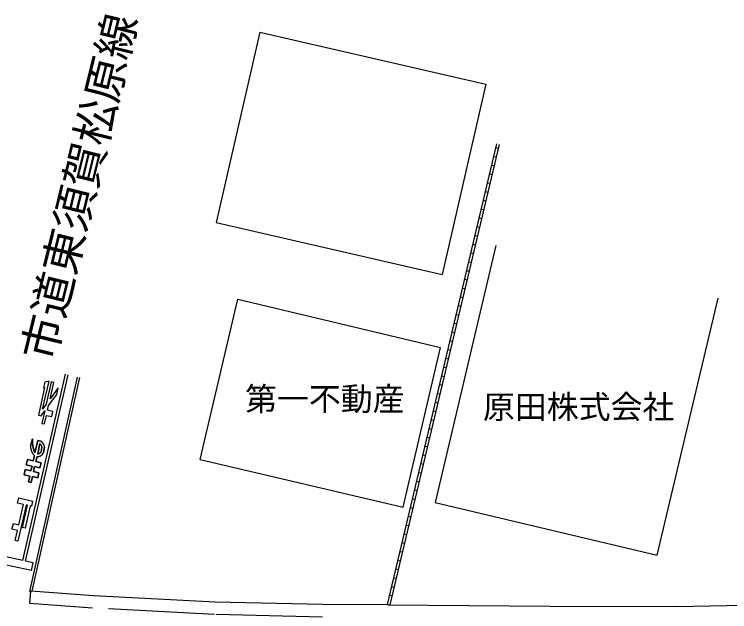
# Model space of a CAD drawing. Units: millimetres, scale not verified. Extents: x 40000 to 680000, y 20000 to 380000.
# Drawn here: x 127681 to 168052, y 293710 to 327411 of the extents above; entities that cross this region are included whole.
import ezdxf
from ezdxf.enums import TextEntityAlignment as Align

# ---------------------------------------------------------------- set-up
doc = ezdxf.new("R2010")
doc.units = ezdxf.units.MM
doc.header["$LTSCALE"] = 1000
doc.linetypes.add('DASHED', pattern=[7.5, 6, -1.5])
doc.layers.add('M-BGD', color=7, linetype='Continuous', lineweight=25)
doc.layers.add('M-STR-STRC', color=7, linetype='Continuous', lineweight=25)
doc.layers.add('M-BMK-HTXT', color=7, linetype='Continuous')
doc.styles.add('ＭＳ ゴシック', font='')
doc.styles.get('ＭＳ ゴシック').set_extended_font_data('MS Gothic')

msp = doc.modelspace()

# ---------------------------------------------------------------- linework, layer by layer
at = {"layer": 'M-BGD'}
for p, q in [((141535, 326407), (139069, 315667)), ((141535, 326407), (154299, 323477)), ((154299, 323477), (151834, 312737)), ((148737, 294123), (154910, 320107)), ((148885, 294096), (155056, 320072)), ((155001, 319840), (154855, 319874)), ((154884, 319344), (154738, 319379)), ((154766, 318849), (154620, 318884)), ((154648, 318354), (154502, 318389)), ((154531, 317859), (154385, 317894)), ((154413, 317364), (154267, 317398)), ((154295, 316868), (154149, 316903)), ((154178, 316373), (154032, 316408)), ((154060, 315878), (153914, 315913)), ((139069, 315667), (151834, 312737)), ((153942, 315383), (153796, 315417)), ((153825, 314888), (153679, 314922)), ((154850, 314367), (151423, 299867)), ((153707, 314392), (153561, 314427)), ((153589, 313897), (153443, 313932)), ((153472, 313402), (153326, 313437)), ((153354, 312907), (153208, 312941)), ((153236, 312411), (153090, 312446)), ((153119, 311916), (152973, 311951)), ((138168, 302287), (140289, 311333)), ((140289, 311333), (151739, 308609)), ((153001, 311421), (152855, 311456)), ((163967, 296902), (167394, 311403)), ((152883, 310926), (152737, 310960)), ((152766, 310431), (152620, 310465)), ((152648, 309935), (152502, 309970)), ((152530, 309440), (152384, 309475)), ((152413, 308945), (152267, 308980)), ((149627, 299600), (151739, 308609)), ((152295, 308450), (152149, 308484)), ((152177, 307954), (152032, 307989)), ((152060, 307459), (151914, 307494)), ((128553, 294845), (131256, 306945)), ((128680, 294866), (131374, 306919)), ((151942, 306964), (151796, 306999)), ((151824, 306469), (151679, 306503)), ((151707, 305974), (151561, 306008)), ((151589, 305478), (151443, 305513)), ((151472, 304983), (151326, 305018)), ((151354, 304488), (151208, 304523)), ((151236, 303993), (151090, 304027)), ((151119, 303498), (150973, 303532)), ((151001, 303002), (150855, 303037)), ((150883, 302507), (150737, 302542)), ((138168, 302287), (149627, 299600)), ((150766, 302012), (150620, 302047)), ((150648, 301517), (150502, 301551)), ((150530, 301021), (150384, 301056)), ((150413, 300526), (150267, 300561)), ((150295, 300031), (150149, 300066)), ((150177, 299536), (150031, 299570)), ((151423, 299867), (163967, 296902)), ((150060, 299041), (149914, 299075)), ((149942, 298545), (149796, 298580)), ((149824, 298050), (149678, 298085)), ((149707, 297555), (149561, 297590)), ((149589, 297060), (149443, 297094)), ((149471, 296564), (149325, 296599)), ((149354, 296069), (149208, 296104)), ((149236, 295574), (149090, 295609)), ((149118, 295079), (148972, 295113)), ((128553, 294845), (128609, 294832)), ((128560, 294173), (128612, 294871)), ((149001, 294584), (148855, 294618)), ((148779, 294097), (145075, 294108)), ((148737, 294123), (148849, 294096))]:
    msp.add_line(p, q, dxfattribs=at)
for points in [[(145075, 294108), (139008, 294256), (132141, 294606), (128612, 294871)], [(148779, 294097), (151034, 294084), (157919, 294017), (165044, 294010), (170728, 294118)]]:
    msp.add_lwpolyline(points, dxfattribs=at)
at = {"layer": 'M-BGD', "linetype": 'DASHED'}
msp.add_lwpolyline([(145065, 293408), (138982, 293556), (132097, 293908), (128560, 294173)], dxfattribs=at)
at = {"layer": 'M-STR-STRC'}
for p, q in [((128169, 296598), (130566, 307113)), ((128316, 296567), (130713, 307080)), ((128169, 296598), (126947, 296856)), ((128657, 296035), (126854, 296416)), ((128750, 296475), (128316, 296567)), ((128657, 296035), (128750, 296475))]:
    msp.add_line(p, q, dxfattribs=at)
for points in [[(129764, 306670), (129483, 305414), (129280, 305132), (129647, 306717), (129404, 306660), (129326, 306360), (129387, 306355), (129038, 304795), (129193, 304754), (129398, 305034), (129241, 304334), (129387, 304301), (129494, 304780), (129796, 304713), (129852, 305010), (129560, 305076), (129619, 305337), (130073, 305959), (130149, 306343), (129706, 305725), (129910, 306637)], [(128714, 303470), (128713, 303457), (128712, 303444), (128711, 303431), (128710, 303418), (128710, 303405), (128709, 303392), (128709, 303379), (128708, 303366), (128708, 303353), (128708, 303340), (128708, 303327), (128708, 303314), (128708, 303301), (128708, 303288), (128709, 303275), (128709, 303262), (128710, 303249), (128711, 303236), (128711, 303223), (128712, 303210), (128713, 303197), (128714, 303184), (128715, 303171), (128717, 303158), (128718, 303145), (128720, 303132), (128721, 303119), (128723, 303106), (128725, 303094), (128727, 303081), (128729, 303068), (128731, 303055), (128733, 303042), (128735, 303029), (128738, 303016), (128740, 303004), (128743, 302991), (128746, 302978), (128748, 302965), (128751, 302953), (128754, 302940), (128758, 302927), (128761, 302915), (128764, 302902), (128768, 302890), (128771, 302877), (128775, 302864), (128778, 302852), (128782, 302840), (128786, 302827), (128790, 302815), (128794, 302802), (128798, 302790), (128803, 302778), (128807, 302765), (128812, 302753), (128816, 302741), (128821, 302729), (128826, 302717), (128831, 302705), (128836, 302693), (128841, 302681), (128846, 302669), (128841, 302681), (128836, 302693), (128831, 302705), (128826, 302717), (128821, 302729), (128816, 302741), (128812, 302753), (128807, 302765), (128803, 302778), (128798, 302790), (128794, 302802), (128790, 302815), (128786, 302827), (128782, 302840), (128778, 302852), (128775, 302864), (128771, 302877), (128768, 302890), (128764, 302902), (128761, 302915), (128758, 302927), (128754, 302940), (128751, 302953), (128748, 302965), (128746, 302978), (128743, 302991), (128740, 303004), (128738, 303016), (128735, 303029), (128733, 303042), (128731, 303055), (128729, 303068), (128727, 303081), (128725, 303094), (128723, 303106), (128721, 303119), (128720, 303132), (128718, 303145), (128717, 303158), (128715, 303171), (128714, 303184), (128713, 303197), (128712, 303210), (128711, 303223), (128711, 303236), (128710, 303249), (128709, 303262), (128709, 303275), (128708, 303288), (128708, 303301), (128708, 303314), (128708, 303327), (128708, 303340), (128708, 303353), (128708, 303366), (128709, 303379), (128709, 303392), (128710, 303405), (128710, 303418), (128711, 303431), (128712, 303444), (128713, 303457)], [(128846, 302669), (129010, 303371), (129156, 303338), (129010, 303371)], [(128748, 302218), (128817, 302512), (128748, 302218), (128419, 302293), (128358, 302000), (128682, 301926), (128621, 301657), (128302, 301731), (128241, 301438), (128554, 301364), (128478, 301029), (128624, 300996), (128700, 301330), (129000, 301260), (129066, 301552), (128767, 301622), (128828, 301893), (129128, 301825), (129194, 302117), (128894, 302185), (128968, 302466), (128894, 302185), (129194, 302117), (129128, 301825), (128828, 301893), (128767, 301622), (129066, 301552), (129000, 301260), (128700, 301330), (128624, 300996), (128478, 301029), (128554, 301364), (128241, 301438), (128302, 301731), (128621, 301657), (128682, 301926), (128358, 302000), (128419, 302293)], [(129189, 302715), (129186, 302712), (129184, 302710), (129182, 302707), (129179, 302704), (129177, 302702), (129174, 302699), (129172, 302697), (129169, 302694), (129167, 302692), (129164, 302690), (129162, 302687), (129159, 302685), (129157, 302683), (129154, 302680), (129151, 302678), (129149, 302676), (129146, 302674), (129143, 302671), (129140, 302669), (129137, 302667), (129135, 302665), (129132, 302663), (129129, 302661), (129126, 302659), (129123, 302657), (129120, 302655), (129117, 302654), (129114, 302652), (129111, 302650), (129108, 302648), (129105, 302647), (129102, 302645), (129099, 302643), (129096, 302642), (129093, 302640), (129090, 302639), (129086, 302637), (129083, 302636), (129080, 302634), (129077, 302633), (129074, 302631), (129070, 302630), (129067, 302629), (129064, 302628), (129061, 302627), (129057, 302625), (129054, 302624), (129051, 302623), (129047, 302622), (129044, 302621), (129040, 302620), (129037, 302619), (129034, 302618), (129030, 302618), (129027, 302617), (129024, 302616), (129020, 302615), (129017, 302615), (129013, 302614), (129010, 302613), (129006, 302613), (129003, 302612), (128999, 302612), (129003, 302612), (129006, 302613), (129010, 302613), (129013, 302614), (129017, 302615), (129020, 302615), (129024, 302616), (129027, 302617), (129030, 302618), (129034, 302618), (129037, 302619), (129040, 302620), (129044, 302621), (129047, 302622), (129051, 302623), (129054, 302624), (129057, 302625), (129061, 302627), (129064, 302628), (129067, 302629), (129070, 302630), (129074, 302631), (129077, 302633), (129080, 302634), (129083, 302636), (129086, 302637), (129090, 302639), (129093, 302640), (129096, 302642), (129099, 302643), (129102, 302645), (129105, 302647), (129108, 302648), (129111, 302650), (129114, 302652), (129117, 302654), (129120, 302655), (129123, 302657), (129126, 302659), (129129, 302661), (129132, 302663), (129135, 302665), (129137, 302667), (129140, 302669), (129143, 302671), (129146, 302674), (129149, 302676), (129151, 302678), (129154, 302680), (129157, 302683), (129159, 302685), (129162, 302687), (129164, 302690), (129167, 302692), (129169, 302694), (129172, 302697), (129174, 302699), (129177, 302702), (129179, 302704), (129182, 302707), (129184, 302710), (129186, 302712)], [(128348, 299725), (127880, 297683), (127734, 297717), (127865, 298289), (127543, 298363), (127627, 298679), (127938, 298608), (128201, 299759), (127863, 299841), (127934, 300137), (128708, 299951), (128652, 299662), (128578, 299681), (128296, 298424), (128149, 298457), (128432, 299714)]]:
    msp.add_lwpolyline(points, close=True, dxfattribs=at)
for points in [[(128595, 303045), (128714, 303470), (128595, 303045)], [(129000, 302612), (129124, 303191), (129000, 302612)], [(129242, 303014), (129241, 303018), (129240, 303021), (129239, 303024), (129238, 303027), (129237, 303031), (129236, 303034), (129234, 303037), (129233, 303040), (129232, 303043), (129231, 303047), (129230, 303050), (129228, 303053), (129227, 303056), (129225, 303059), (129224, 303062), (129223, 303065), (129221, 303068), (129220, 303072), (129218, 303075), (129217, 303078), (129215, 303081), (129213, 303084), (129212, 303087), (129210, 303090), (129208, 303093), (129207, 303096), (129205, 303099), (129203, 303102), (129201, 303104), (129199, 303107), (129198, 303110), (129196, 303113), (129194, 303116), (129192, 303119), (129190, 303121), (129188, 303124), (129186, 303127), (129184, 303130), (129182, 303132), (129180, 303135), (129177, 303138), (129175, 303140), (129173, 303143), (129171, 303146), (129169, 303148), (129166, 303151), (129164, 303153), (129162, 303156), (129159, 303158), (129157, 303161), (129155, 303163), (129152, 303166), (129150, 303168), (129147, 303171), (129145, 303173), (129142, 303175), (129140, 303178), (129137, 303180), (129135, 303182), (129132, 303184), (129130, 303187), (129127, 303189), (129124, 303191)], [(129389, 302988), (129389, 302995), (129388, 303002), (129387, 303009), (129386, 303015), (129385, 303022), (129383, 303029), (129382, 303036), (129380, 303043), (129379, 303050), (129377, 303056), (129376, 303062), (129374, 303070), (129371, 303076), (129369, 303083), (129367, 303090), (129365, 303096), (129362, 303103), (129360, 303109), (129357, 303115), (129355, 303122), (129352, 303128), (129349, 303135), (129346, 303141), (129343, 303147), (129340, 303153), (129336, 303159), (129333, 303165), (129329, 303171), (129326, 303177), (129322, 303183), (129318, 303189), (129314, 303195), (129310, 303201), (129306, 303206), (129302, 303212), (129298, 303217), (129294, 303223), (129289, 303228), (129285, 303233), (129280, 303239), (129276, 303244), (129271, 303249), (129266, 303254), (129261, 303259), (129256, 303264), (129251, 303269), (129246, 303273), (129241, 303278), (129236, 303283), (129231, 303287), (129225, 303292), (129220, 303296), (129214, 303300), (129209, 303304), (129203, 303308), (129197, 303312), (129192, 303316), (129186, 303320), (129180, 303324), (129174, 303327), (129168, 303331), (129162, 303334), (129156, 303338)], [(128595, 303045), (128595, 303036), (128596, 303027), (128596, 303017), (128597, 303008), (128597, 302998), (128598, 302989), (128599, 302980), (128600, 302970), (128601, 302961), (128602, 302952), (128603, 302943), (128605, 302933), (128606, 302924), (128608, 302915), (128610, 302906), (128612, 302896), (128614, 302887), (128616, 302878), (128618, 302869), (128620, 302860), (128623, 302851), (128625, 302842), (128628, 302833), (128631, 302824), (128634, 302815), (128637, 302806), (128640, 302797), (128643, 302788), (128646, 302779), (128650, 302771), (128653, 302762), (128657, 302753), (128660, 302745), (128664, 302736), (128668, 302728), (128672, 302719), (128676, 302711), (128680, 302702), (128685, 302694), (128689, 302686), (128694, 302678), (128698, 302669), (128703, 302661), (128708, 302653), (128713, 302645), (128718, 302637), (128723, 302629), (128728, 302622), (128733, 302614), (128739, 302606), (128744, 302598), (128750, 302591), (128755, 302583), (128761, 302576), (128767, 302569), (128773, 302561), (128779, 302554), (128785, 302547), (128791, 302540), (128797, 302533), (128804, 302526), (128810, 302519), (128817, 302512)], [(129189, 302715), (129242, 303014), (129189, 302715)], [(129336, 302689), (129390, 302988), (129336, 302689)], [(128968, 302465), (128975, 302465), (128982, 302465), (128990, 302465), (128997, 302465), (129004, 302465), (129012, 302466), (129019, 302466), (129026, 302467), (129033, 302468), (129040, 302468), (129048, 302470), (129055, 302471), (129062, 302472), (129069, 302474), (129076, 302475), (129083, 302477), (129090, 302479), (129097, 302481), (129104, 302483), (129111, 302485), (129118, 302487), (129125, 302490), (129131, 302493), (129138, 302495), (129145, 302498), (129151, 302501), (129158, 302505), (129164, 302508), (129171, 302511), (129177, 302515), (129183, 302518), (129190, 302522), (129196, 302526), (129202, 302530), (129208, 302534), (129214, 302538), (129219, 302543), (129225, 302547), (129231, 302552), (129236, 302556), (129242, 302561), (129247, 302566), (129253, 302571), (129258, 302576), (129263, 302581), (129268, 302586), (129273, 302592), (129278, 302597), (129282, 302603), (129287, 302608), (129291, 302614), (129296, 302620), (129300, 302626), (129304, 302632), (129308, 302638), (129312, 302644), (129316, 302650), (129320, 302656), (129323, 302663), (129327, 302669), (129330, 302675), (129333, 302682), (129336, 302689)]]:
    msp.add_lwpolyline(points, dxfattribs=at)

# ---------------------------------------------------------------- texts
at = {"layer": 'M-BMK-HTXT', "style": 'ＭＳ ゴシック'}
msp.add_text('市道東須賀松原線', height=1833, rotation=76.208, dxfattribs=at).set_placement((135171, 327040), align=Align.BOTTOM_RIGHT)
for s, p in [('第一不動産', (145205, 305713)), ('原田株式会社', (159529, 305263))]:
    msp.add_text(s, height=1320, dxfattribs=at).set_placement(p, align=Align.MIDDLE_CENTER)

doc.saveas('drawing.dxf')
